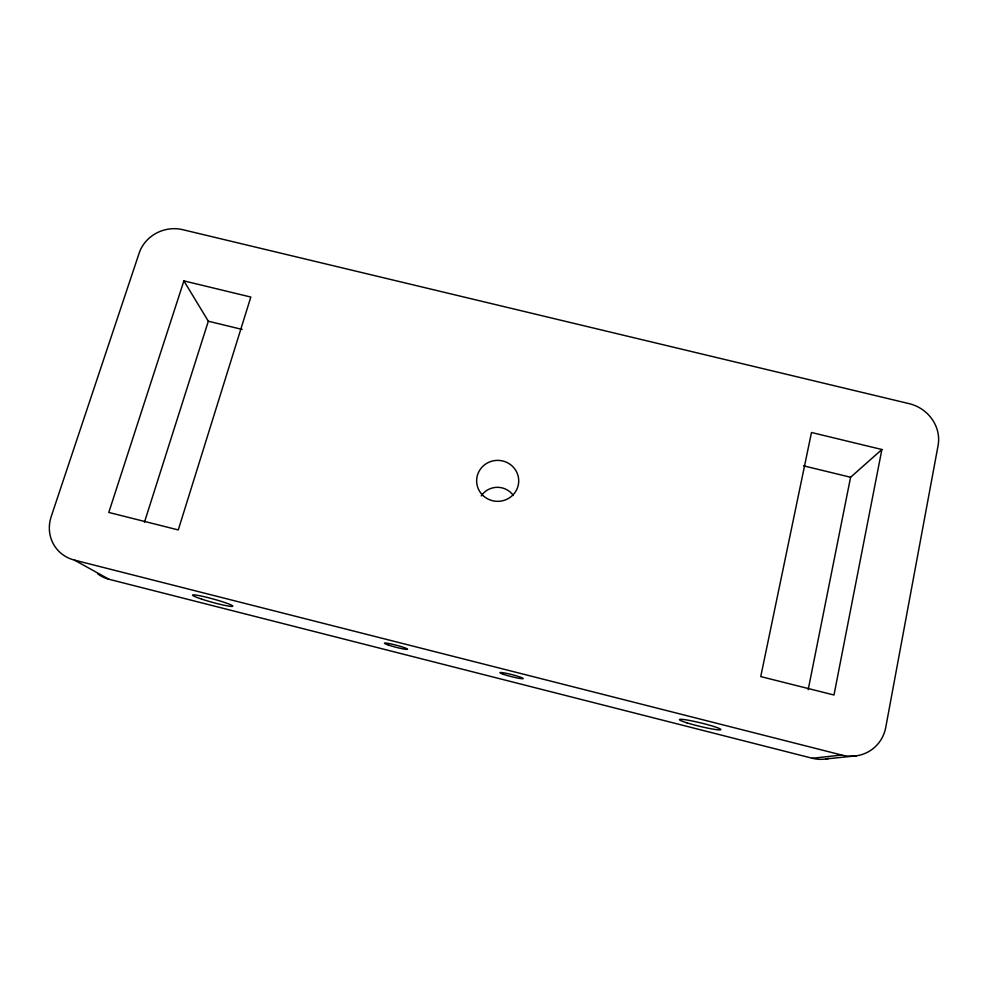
<?xml version="1.0" encoding="UTF-8"?>
<svg xmlns="http://www.w3.org/2000/svg" width="988" height="988" viewBox="0 0 988 988"><rect width="100%" height="100%" fill="white"/><g stroke="black" fill="none" stroke-linecap="round" stroke-linejoin="round"><path stroke-width="1.48" d="M881.889 449.503L833.983 695.009L760.748 676.582L811.481 432.497L881.889 449.503L850.594 477.253L808.196 689.673M144.483 522.158L208.332 321.211L183.892 280.888L108.791 512.439L178.272 529.926L250.829 297.055L183.892 280.888M812.309 758.265L841.714 755.042A38.878 36.63 50.6 0 0 885.767 727.329L938.094 445.477A36.531 33.839 31 0 0 909.182 403.66L182.669 229.661A35.111 32.234 -19.1 0 0 139.185 253.039L51.203 516.576A37.346 34.778 -35.8 0 0 74.446 560.11L109.001 579.277L812.309 758.265A35.543 33.641 51.7 0 0 828.734 758.389M825.807 758.969L856.46 755.82M208.332 321.211L242.134 329.424M803.565 465.83L850.594 477.253M74.446 560.11L841.714 755.042M109.001 579.277A34.247 32.098 -36.8 0 1 97.54 573.707M481.218 495.877A19.34 18.896 0.6 0 1 513.315 495.457M686.882 722.821A21.304 1.791 13.6 0 0 720.511 729.811A21.304 1.791 13.6 0 0 692.909 721.129A21.304 1.791 13.6 0 0 686.882 722.821M503.213 674.236A11.992 1.037 14.3 0 0 522.763 678.731A11.992 1.037 14.3 0 0 508.845 673.878A11.992 1.037 14.3 0 0 503.213 674.236M483.058 495.581A21.044 20.489 0.6 0 0 518.095 485.812A21.044 20.489 0.6 0 0 491.876 461.161A21.044 20.489 0.6 0 0 483.058 495.581M201.54 599.074A20.872 1.717 15.4 0 0 232.785 606.249A20.872 1.717 15.4 0 0 203.75 596.604A20.872 1.717 15.4 0 0 201.54 599.074M388.346 645.016A11.93 1.025 14.7 0 0 407.278 649.375A11.93 1.025 14.7 0 0 392.224 644.225A11.93 1.025 14.7 0 0 388.346 645.016"/></g></svg>
